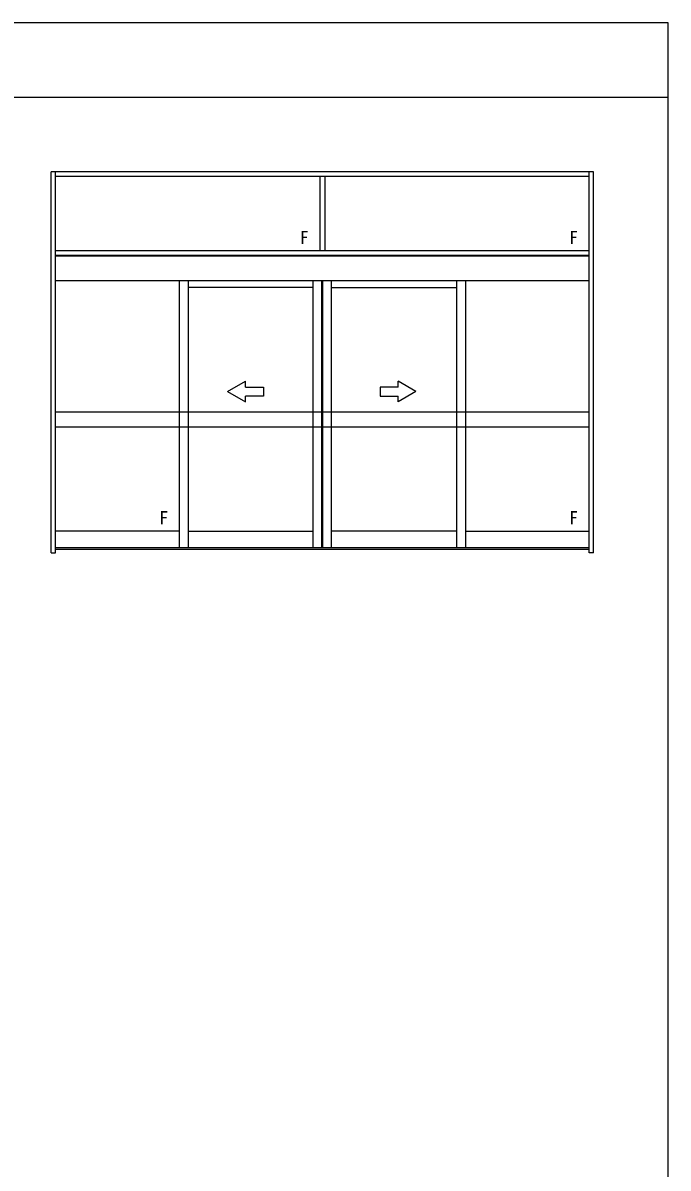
# Model space of a CAD drawing. Units: millimetres, scale not verified. Extents: x -437 to 438, y -681 to 679.
# Drawn here: x 221.9 to 438.3, y 259.6 to 643.8 of the extents above; entities that cross this region are included whole.
import ezdxf
from ezdxf.enums import TextEntityAlignment as Align

# ---------------------------------------------------------------- set-up
doc = ezdxf.new("R2010")
doc.units = ezdxf.units.MM
doc.header["$LTSCALE"] = 4
doc.layers.add('0-5_YKK_A1', color=4, linetype='Continuous')
doc.layers.add('0-7_YKK_ZWAK', color=7, linetype='Continuous')
doc.styles.add('ＭＳ ゴシック', font='')
doc.styles.get('ＭＳ ゴシック').set_extended_font_data('MS Gothic')

msp = doc.modelspace()

# ---------------------------------------------------------------- linework, layer by layer
at = {"layer": '0-5_YKK_A1'}
for p, q in [((231.35, 466.05), (231.35, 593.8)), ((413.3, 593.8), (231.35, 593.8)), ((232.85, 466.05), (232.85, 593.8)), ((411.8, 592.3), (232.85, 592.3)), ((321.45, 592.3), (321.45, 567.3)), ((323.2, 592.3), (323.2, 567.3)), ((411.8, 466.05), (411.8, 593.8)), ((413.3, 466.05), (413.3, 593.8)), ((411.8, 567.3), (232.85, 567.3)), ((411.8, 565.8), (232.85, 565.8)), ((411.8, 565.6), (232.85, 565.6)), ((411.8, 557.3), (232.85, 557.3)), ((274.35, 557.3), (274.35, 467.8)), ((277.35, 557.3), (277.35, 467.8)), ((319.2, 467.8), (319.2, 557.3)), ((322.2, 467.8), (322.2, 557.3)), ((322.45, 467.8), (322.45, 557.3)), ((325.45, 467.8), (325.45, 557.3)), ((367.3, 557.3), (367.3, 467.8)), ((370.3, 557.3), (370.3, 467.8)), ((319.2, 555.05), (277.35, 555.05)), ((325.45, 555.05), (367.3, 555.05)), ((290.572, 520.1), (296.572, 523.564)), ((296.572, 521.6), (296.572, 523.564)), ((353.728, 520.1), (347.728, 523.564)), ((347.728, 521.6), (347.728, 523.564)), ((290.572, 520.1), (296.572, 516.636)), ((353.728, 520.1), (347.728, 516.636)), ((296.572, 516.636), (296.572, 518.6)), ((347.728, 516.636), (347.728, 518.6)), ((232.85, 513.3), (411.8, 513.3)), ((232.85, 508.3), (411.8, 508.3)), ((274.35, 473.3), (232.85, 473.3)), ((277.35, 473.3), (319.2, 473.3)), ((367.3, 473.3), (325.45, 473.3)), ((370.3, 473.3), (411.8, 473.3)), ((231.35, 466.05), (232.85, 466.05)), ((232.85, 467.8), (411.8, 467.8)), ((232.85, 467.3), (411.8, 467.3))]:
    msp.add_line(p, q, dxfattribs=at)
for points in [[(413.3, 466.05), (411.8, 466.05), (411.8, 593.8)], [(296.572, 521.6), (302.572, 521.6), (302.572, 518.6), (296.572, 518.6)], [(347.728, 521.6), (341.728, 521.6), (341.728, 518.6), (347.728, 518.6)]]:
    msp.add_lwpolyline(points, dxfattribs=at)
at = {"layer": '0-7_YKK_ZWAK'}
for p, q in [((438.3, 643.8), (-436.7, 643.8)), ((438.3, 618.8), (-436.7, 618.8))]:
    msp.add_line(p, q, dxfattribs=at)
msp.add_lwpolyline([(-436.7, -681.2), (438.3, -681.2), (438.3, 643.8)], dxfattribs=at)

# ---------------------------------------------------------------- texts
at = {"layer": '0-5_YKK_A1', "style": 'ＭＳ ゴシック'}
for p in [(314.745, 568.3), (405.095, 568.3), (267.645, 474.3), (405.095, 474.3)]:
    msp.add_text('F', height=4.399, dxfattribs=at).set_placement(p, align=Align.BOTTOM_LEFT)

doc.saveas('drawing.dxf')
